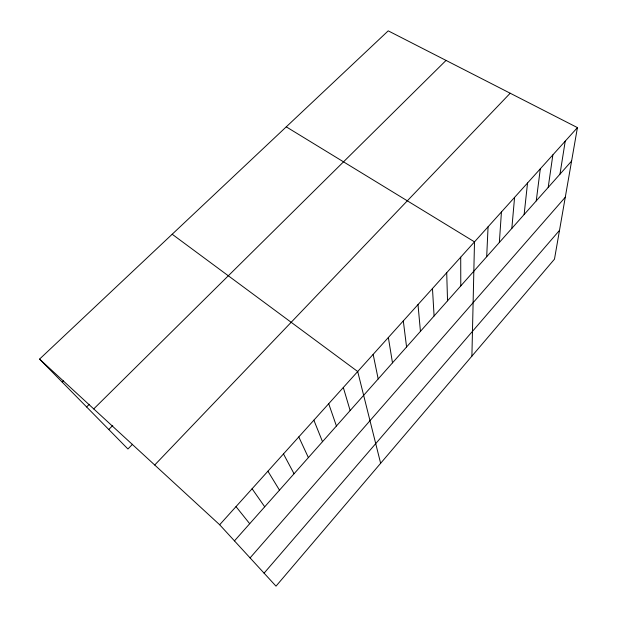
<?xml version="1.0" encoding="UTF-8"?>
<svg xmlns="http://www.w3.org/2000/svg" width="617" height="617" viewBox="0 0 617 617"><rect width="100%" height="100%" fill="white"/><g stroke="black" fill="none" stroke-linecap="round" stroke-linejoin="round"><path stroke-width="0.93" d="M471.897 356.125L474.504 241.872L286.257 126.847M486.69 256.726L488.07 226.801M499.354 242.458L501.436 211.97M511.832 228.398L514.586 197.371M524.126 214.546L527.543 182.987M536.25 200.887L540.299 168.827M548.197 187.429L552.863 154.882M559.974 174.164L565.234 141.146M577.427 127.611L554.475 259.163L276.007 586.15L219.667 524.759L39.573 359.094L388.224 30.85L577.427 127.611L219.667 524.759M264.076 573.154L559.496 230.365M250.078 557.899L565.28 197.232M234.46 540.878L571.589 161.076M154.713 465.01L510.197 93.229M132.532 444.263L127.927 448.983L39.573 359.094M108.777 429.501L112.764 425.491M93.73 408.917L446.045 60.42M86.611 406.95L89.326 404.282M62.263 382.185L63.59 380.905M172.189 234.244L357.698 371.527L380.635 463.282M236.01 506.611L249.7 523.71M252.091 488.764L264.708 506.796M267.909 471.203L279.486 490.153M283.473 453.919L294.047 473.748M298.79 436.921L308.384 457.598M313.868 420.185L322.506 441.687M328.707 403.711L336.427 426.008M343.314 387.491L350.14 410.56M373.154 354.374L378.182 378.961M388.348 337.499L392.489 362.85M403.302 320.909L406.572 346.978M418.002 304.582L420.439 331.36M432.471 288.525L434.09 315.981M446.708 272.722L447.541 300.826M460.714 257.173L460.783 285.91"/></g></svg>
